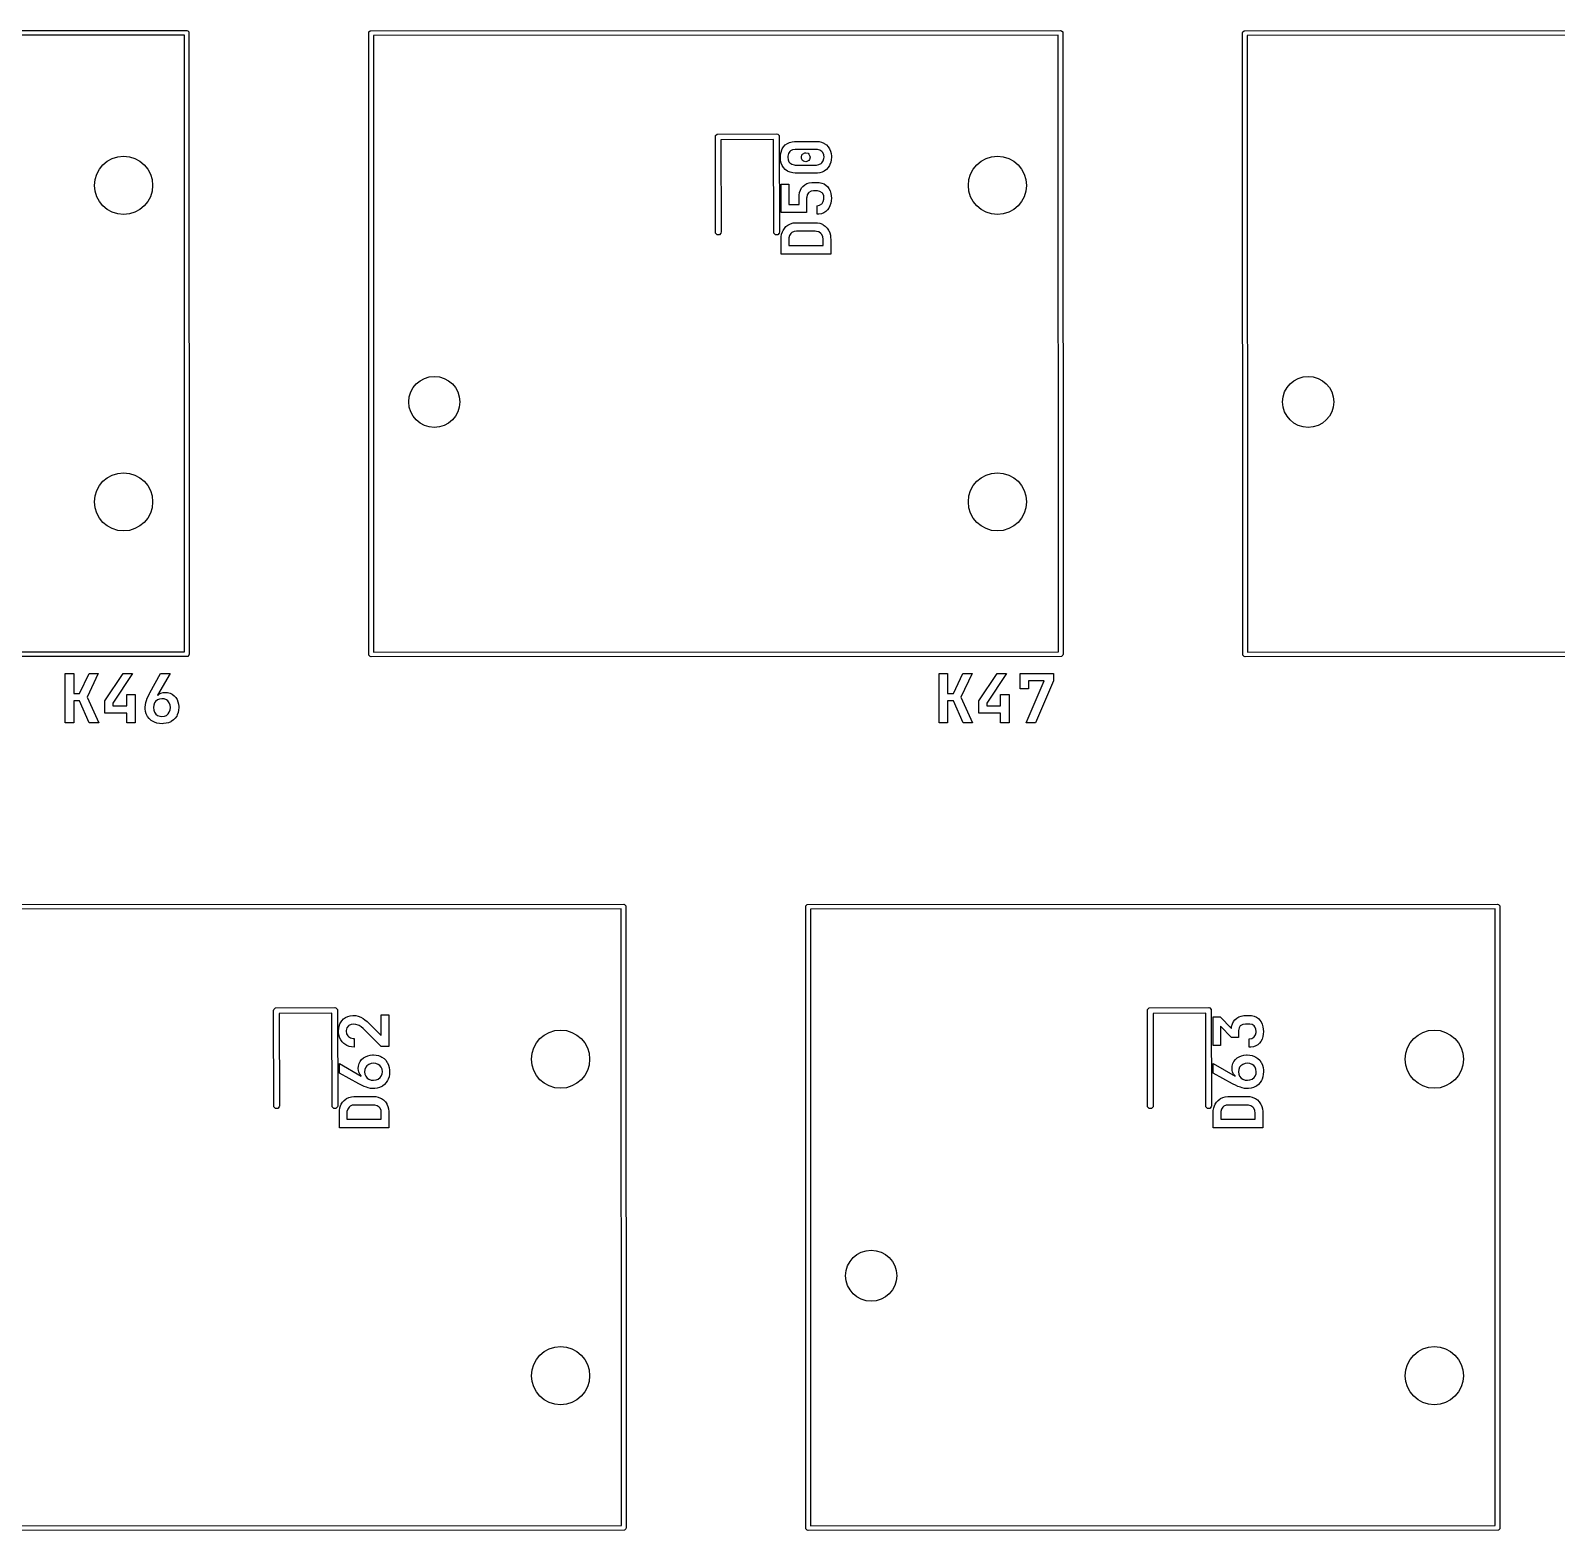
# Model space of a CAD drawing. Extents: x 0.7 to 11, y -6.1 to -1.6.
# Drawn here: x 3.865 to 5.103, y -5.065 to -3.848 of the extents above; entities that cross this region are included whole.
import ezdxf

# ---------------------------------------------------------------- set-up
doc = ezdxf.new("R2010")
doc.units = 0
doc.header["$MEASUREMENT"] = 0
doc.layers.add('BLACK', color=7, linetype='CONTINUOUS')

msp = doc.modelspace()

# ---------------------------------------------------------------- linework, layer by layer
at = {"layer": 'BLACK', "linetype": 'CONTINUOUS'}
for p, q in [((3.4323, -3.8486), (3.9921, -3.8484)), ((3.9921, -3.8484), (3.9929, -3.8486)), ((3.9929, -3.8486), (3.9939, -3.8496)), ((4.1399, -3.8496), (4.141, -3.8486)), ((4.141, -3.8486), (4.7008, -3.8484)), ((4.7008, -3.8484), (4.7015, -3.8486)), ((4.7015, -3.8486), (4.7026, -3.8496)), ((4.8486, -3.8496), (4.8496, -3.8486)), ((4.8496, -3.8486), (5.4094, -3.8484)), ((3.9902, -3.8522), (3.4349, -3.8524)), ((3.9903, -4.3524), (3.9902, -3.8522)), ((3.9939, -3.8496), (3.9941, -4.3543)), ((4.1398, -3.8504), (4.1399, -3.8496)), ((4.1399, -4.3551), (4.1398, -3.8504)), ((4.6988, -3.8522), (4.1436, -3.8524)), ((4.1436, -3.8524), (4.1437, -4.3525)), ((4.699, -4.3524), (4.6988, -3.8522)), ((4.7026, -3.8496), (4.7028, -4.3543)), ((4.8484, -3.8504), (4.8486, -3.8496)), ((4.8486, -4.3551), (4.8484, -3.8504)), ((5.4075, -3.8522), (4.8522, -3.8524)), ((4.8522, -3.8524), (4.8524, -4.3525)), ((4.4209, -3.9346), (4.421, -3.9337)), ((4.421, -4.0127), (4.4209, -3.9346)), ((4.421, -3.9337), (4.4223, -3.9325)), ((4.4223, -3.9325), (4.4705, -3.9323)), ((4.4705, -3.9323), (4.4714, -3.9325)), ((4.4714, -3.9325), (4.4727, -3.9337)), ((4.4727, -3.9337), (4.4728, -4.0118)), ((4.4681, -3.9368), (4.4254, -3.937)), ((4.4254, -3.937), (4.4256, -4.0118)), ((4.4683, -4.0127), (4.4681, -3.9368)), ((4.4737, -3.9491), (4.4741, -3.9471)), ((4.4741, -3.9471), (4.4747, -3.9451)), ((4.4747, -3.9451), (4.4751, -3.9444)), ((4.4751, -3.9444), (4.4761, -3.9427)), ((4.4761, -3.9427), (4.4775, -3.9412)), ((4.4775, -3.9412), (4.4793, -3.94)), ((4.4793, -3.94), (4.481, -3.9392)), ((4.4812, -3.9466), (4.4801, -3.9483)), ((4.481, -3.9392), (4.483, -3.9386)), ((4.4817, -3.9461), (4.4812, -3.9466)), ((4.4835, -3.9452), (4.4817, -3.9461)), ((4.483, -3.9386), (4.4849, -3.9384)), ((4.4856, -3.9449), (4.4835, -3.9452)), ((4.4849, -3.9384), (4.4856, -3.9384)), ((4.4856, -3.9384), (4.5029, -3.9384)), ((4.5029, -3.9449), (4.4856, -3.9449)), ((4.4916, -3.9486), (4.4933, -3.9476)), ((4.4933, -3.9476), (4.4941, -3.9476)), ((4.4941, -3.9476), (4.496, -3.948)), ((4.5029, -3.9384), (4.5049, -3.9385)), ((4.5037, -3.945), (4.5029, -3.9449)), ((4.5057, -3.9455), (4.5037, -3.945)), ((4.5049, -3.9385), (4.5069, -3.939)), ((4.5073, -3.9466), (4.5057, -3.9455)), ((4.5069, -3.939), (4.5087, -3.9397)), ((4.508, -3.9474), (4.5073, -3.9466)), ((4.5087, -3.9492), (4.508, -3.9474)), ((4.5087, -3.9397), (4.5092, -3.94)), ((4.5092, -3.94), (4.5109, -3.9412)), ((4.5109, -3.9412), (4.5124, -3.9428)), ((4.5124, -3.9428), (4.5134, -3.9444)), ((4.5134, -3.9444), (4.5142, -3.9463)), ((4.5142, -3.9463), (4.5147, -3.9482)), ((4.4736, -3.9512), (4.4737, -3.9491)), ((4.4736, -3.9522), (4.4736, -3.9512)), ((4.4736, -3.9512), (4.4736, -3.9512)), ((4.4738, -3.9542), (4.4736, -3.9522)), ((4.4743, -3.9561), (4.4738, -3.9542)), ((4.4751, -3.958), (4.4743, -3.9561)), ((4.4761, -3.9596), (4.4751, -3.958)), ((4.4775, -3.9612), (4.4761, -3.9596)), ((4.4796, -3.9503), (4.4795, -3.9512)), ((4.4795, -3.9512), (4.4798, -3.9532)), ((4.4801, -3.9483), (4.4796, -3.9503)), ((4.4798, -3.9532), (4.4805, -3.955)), ((4.4805, -3.955), (4.4812, -3.9558)), ((4.4812, -3.9558), (4.4829, -3.9569)), ((4.4829, -3.9569), (4.4848, -3.9574)), ((4.4848, -3.9574), (4.4856, -3.9575)), ((4.4856, -3.9575), (4.5029, -3.9575)), ((4.4907, -3.9512), (4.4911, -3.9492)), ((4.4908, -3.9521), (4.4907, -3.9512)), ((4.4916, -3.9538), (4.4908, -3.9521)), ((4.4911, -3.9492), (4.4916, -3.9486)), ((4.4922, -3.9544), (4.4916, -3.9538)), ((4.4941, -3.9548), (4.4922, -3.9544)), ((4.495, -3.9547), (4.4941, -3.9548)), ((4.4967, -3.9538), (4.495, -3.9547)), ((4.496, -3.948), (4.4967, -3.9486)), ((4.4967, -3.9486), (4.4975, -3.9503)), ((4.4971, -3.9531), (4.4967, -3.9538)), ((4.4976, -3.9512), (4.4971, -3.9531)), ((4.4975, -3.9503), (4.4976, -3.9512)), ((4.5029, -3.9575), (4.5048, -3.9572)), ((4.5048, -3.9572), (4.5067, -3.9563)), ((4.5067, -3.9563), (4.5073, -3.9558)), ((4.5073, -3.9558), (4.5084, -3.954)), ((4.5084, -3.954), (4.5089, -3.9521)), ((4.509, -3.9512), (4.5087, -3.9492)), ((4.5089, -3.9521), (4.509, -3.9512)), ((4.5124, -3.9596), (4.5109, -3.9612)), ((4.5134, -3.958), (4.5124, -3.9596)), ((4.5138, -3.9572), (4.5134, -3.958)), ((4.5144, -3.9552), (4.5138, -3.9572)), ((4.5148, -3.9533), (4.5144, -3.9552)), ((4.5147, -3.9482), (4.5149, -3.9502)), ((4.5149, -3.9512), (4.5148, -3.9533)), ((4.5149, -3.9502), (4.5149, -3.9512)), ((4.4793, -3.9624), (4.4775, -3.9612)), ((4.4798, -3.9627), (4.4793, -3.9624)), ((4.4816, -3.9634), (4.4798, -3.9627)), ((4.4836, -3.9638), (4.4816, -3.9634)), ((4.4856, -3.964), (4.4836, -3.9638)), ((4.5029, -3.964), (4.4856, -3.964)), ((4.495, -3.9726), (4.497, -3.972)), ((4.497, -3.972), (4.4992, -3.9716)), ((4.4992, -3.9716), (4.5005, -3.9716)), ((4.5005, -3.9716), (4.5032, -3.9716)), ((4.5036, -3.964), (4.5029, -3.964)), ((4.5032, -3.9716), (4.5051, -3.9717)), ((4.5055, -3.9638), (4.5036, -3.964)), ((4.5051, -3.9717), (4.5072, -3.9721)), ((4.5075, -3.9632), (4.5055, -3.9638)), ((4.5072, -3.9721), (4.5091, -3.9729)), ((4.5092, -3.9624), (4.5075, -3.9632)), ((4.5109, -3.9612), (4.5092, -3.9624)), ((4.4741, -3.996), (4.4741, -3.973)), ((4.4741, -3.973), (4.4804, -3.973)), ((4.4804, -3.973), (4.4804, -3.9895)), ((4.4888, -3.984), (4.4889, -3.9819)), ((4.4888, -3.9894), (4.4888, -3.984)), ((4.4889, -3.9819), (4.4892, -3.9799)), ((4.4892, -3.9799), (4.4898, -3.9779)), ((4.4898, -3.9779), (4.4908, -3.9761)), ((4.4908, -3.9761), (4.4918, -3.9748)), ((4.4918, -3.9748), (4.4933, -3.9736)), ((4.4933, -3.9736), (4.495, -3.9726)), ((4.4949, -3.9836), (4.4948, -3.9843)), ((4.4948, -3.9843), (4.4948, -3.996)), ((4.4953, -3.9817), (4.4949, -3.9836)), ((4.4963, -3.98), (4.4953, -3.9817)), ((4.4967, -3.9797), (4.4963, -3.98)), ((4.4985, -3.9787), (4.4967, -3.9797)), ((4.5005, -3.9785), (4.4985, -3.9787)), ((4.5032, -3.9785), (4.5005, -3.9785)), ((4.5037, -3.9785), (4.5032, -3.9785)), ((4.5057, -3.9789), (4.5037, -3.9785)), ((4.5074, -3.98), (4.5057, -3.9789)), ((4.5079, -3.9807), (4.5074, -3.98)), ((4.5087, -3.9825), (4.5079, -3.9807)), ((4.5089, -3.9844), (4.5087, -3.9825)), ((4.5089, -3.9853), (4.5089, -3.9844)), ((4.5091, -3.9729), (4.5107, -3.974)), ((4.5107, -3.974), (4.5118, -3.975)), ((4.5118, -3.975), (4.513, -3.9766)), ((4.513, -3.9766), (4.5139, -3.9785)), ((4.5139, -3.9785), (4.5145, -3.9806)), ((4.5145, -3.9806), (4.5148, -3.9826)), ((4.5148, -3.9826), (4.5149, -3.9844)), ((4.5149, -3.9844), (4.5148, -3.9866)), ((4.4948, -3.996), (4.4741, -3.996)), ((4.4804, -3.9895), (4.4888, -3.9894)), ((4.5034, -3.9905), (4.5054, -3.9902)), ((4.5034, -3.9974), (4.5034, -3.9905)), ((4.5068, -3.997), (4.5047, -3.9973)), ((4.5054, -3.9902), (4.5071, -3.9891)), ((4.5087, -3.9963), (4.5068, -3.997)), ((4.5071, -3.9891), (4.5074, -3.9888)), ((4.5074, -3.9888), (4.5084, -3.9872)), ((4.5084, -3.9872), (4.5089, -3.9853)), ((4.5103, -3.9952), (4.5087, -3.9963)), ((4.5118, -3.9939), (4.5103, -3.9952)), ((4.5129, -3.9925), (4.5118, -3.9939)), ((4.5138, -3.9906), (4.5129, -3.9925)), ((4.5145, -3.9885), (4.5138, -3.9906)), ((4.5148, -3.9866), (4.5145, -3.9885)), ((4.4757, -4.0106), (4.4768, -4.0089)), ((4.4768, -4.0089), (4.4781, -4.0074)), ((4.4781, -4.0074), (4.4797, -4.0062)), ((4.4797, -4.0062), (4.4801, -4.006)), ((4.4801, -4.006), (4.4819, -4.0051)), ((4.4819, -4.0051), (4.484, -4.0045)), ((4.484, -4.0045), (4.486, -4.0043)), ((4.486, -4.0043), (4.4867, -4.0043)), ((4.4867, -4.0043), (4.5018, -4.0043)), ((4.5018, -4.0043), (4.5038, -4.0044)), ((4.5047, -3.9973), (4.5034, -3.9974)), ((4.5038, -4.0044), (4.5057, -4.0048)), ((4.5057, -4.0048), (4.5077, -4.0056)), ((4.5077, -4.0056), (4.5084, -4.006)), ((4.5084, -4.006), (4.51, -4.0071)), ((4.51, -4.0071), (4.5114, -4.0086)), ((4.5114, -4.0086), (4.5126, -4.0103)), ((4.4223, -4.014), (4.421, -4.0127)), ((4.4241, -4.014), (4.4223, -4.014)), ((4.4254, -4.0127), (4.4241, -4.014)), ((4.4256, -4.0118), (4.4254, -4.0127)), ((4.4696, -4.014), (4.4683, -4.0127)), ((4.4714, -4.014), (4.4696, -4.014)), ((4.4727, -4.0127), (4.4714, -4.014)), ((4.4728, -4.0118), (4.4727, -4.0127)), ((4.4741, -4.0177), (4.4742, -4.0157)), ((4.4741, -4.0297), (4.4741, -4.0177)), ((4.4742, -4.0157), (4.4746, -4.0137)), ((4.4746, -4.0137), (4.4752, -4.0118)), ((4.4752, -4.0118), (4.4757, -4.0106)), ((4.4804, -4.0165), (4.4803, -4.0177)), ((4.4803, -4.0177), (4.4803, -4.0228)), ((4.4809, -4.0146), (4.4804, -4.0165)), ((4.4821, -4.013), (4.4809, -4.0146)), ((4.4829, -4.0123), (4.4821, -4.013)), ((4.4847, -4.0114), (4.4829, -4.0123)), ((4.4867, -4.0112), (4.4847, -4.0114)), ((4.5018, -4.0112), (4.4867, -4.0112)), ((4.5028, -4.0113), (4.5018, -4.0112)), ((4.5048, -4.0118), (4.5028, -4.0113)), ((4.5064, -4.013), (4.5048, -4.0118)), ((4.5071, -4.0138), (4.5064, -4.013)), ((4.5079, -4.0157), (4.5071, -4.0138)), ((4.5082, -4.0177), (4.5079, -4.0157)), ((4.5082, -4.0228), (4.5082, -4.0177)), ((4.5126, -4.0103), (4.5128, -4.0106)), ((4.5128, -4.0106), (4.5136, -4.0124)), ((4.5136, -4.0124), (4.5141, -4.0144)), ((4.5141, -4.0144), (4.5143, -4.0165)), ((4.5143, -4.0165), (4.5144, -4.0177)), ((4.5144, -4.0177), (4.5144, -4.0297)), ((4.5144, -4.0297), (4.4741, -4.0297)), ((4.4803, -4.0228), (4.5082, -4.0228)), ((3.435, -4.3525), (3.9903, -4.3524)), ((3.9939, -4.3551), (3.9929, -4.3561)), ((3.9941, -4.3543), (3.9939, -4.3551)), ((4.141, -4.3561), (4.1399, -4.3551)), ((4.1437, -4.3525), (4.699, -4.3524)), ((4.7026, -4.3551), (4.7015, -4.3561)), ((4.7028, -4.3543), (4.7026, -4.3551)), ((4.8496, -4.3561), (4.8486, -4.3551)), ((4.8524, -4.3525), (5.4076, -4.3524)), ((3.9929, -4.3561), (3.4331, -4.3563)), ((4.1417, -4.3563), (4.141, -4.3561)), ((4.7015, -4.3561), (4.1417, -4.3563)), ((4.8504, -4.3563), (4.8496, -4.3561)), ((5.4102, -4.3561), (4.8504, -4.3563)), ((3.8936, -4.41), (3.8936, -4.3698)), ((3.8936, -4.3698), (3.9005, -4.3698)), ((3.9005, -4.3698), (3.9005, -4.3862)), ((3.9052, -4.3862), (3.9129, -4.3698)), ((3.9203, -4.3698), (3.9113, -4.389)), ((3.9129, -4.3698), (3.9203, -4.3698)), ((3.9257, -4.3921), (3.9406, -4.3698)), ((3.9482, -4.3698), (3.9323, -4.3939)), ((3.9406, -4.3698), (3.9482, -4.3698)), ((3.9622, -4.3856), (3.9709, -4.3698)), ((3.9787, -4.3698), (3.9684, -4.3875)), ((3.9709, -4.3698), (3.9787, -4.3698)), ((4.6023, -4.41), (4.6023, -4.3698)), ((4.6023, -4.3698), (4.6092, -4.3698)), ((4.6092, -4.3698), (4.6092, -4.3862)), ((4.6139, -4.3862), (4.6215, -4.3698)), ((4.629, -4.3698), (4.62, -4.389)), ((4.6215, -4.3698), (4.629, -4.3698)), ((4.6344, -4.3921), (4.6493, -4.3698)), ((4.6569, -4.3698), (4.641, -4.3939)), ((4.6493, -4.3698), (4.6569, -4.3698)), ((4.6679, -4.3824), (4.6679, -4.3698)), ((4.6679, -4.3698), (4.695, -4.3698)), ((4.6729, -4.41), (4.6876, -4.3759)), ((4.6876, -4.3759), (4.6748, -4.3759)), ((4.6748, -4.3759), (4.6748, -4.3824)), ((4.695, -4.3759), (4.6804, -4.41)), ((4.695, -4.3698), (4.695, -4.3759)), ((3.9005, -4.3862), (3.9052, -4.3862)), ((3.9052, -4.3922), (3.9005, -4.3922)), ((3.9005, -4.3922), (3.9005, -4.41)), ((3.9131, -4.41), (3.9052, -4.3922)), ((3.9113, -4.389), (3.9208, -4.41)), ((3.9257, -4.4021), (3.9257, -4.3921)), ((3.9435, -4.396), (3.9435, -4.3869)), ((3.9435, -4.3869), (3.9504, -4.3869)), ((3.9504, -4.3869), (3.9504, -4.41)), ((3.959, -4.3933), (3.9594, -4.3918)), ((3.9594, -4.3918), (3.9601, -4.3899)), ((3.9601, -4.3899), (3.961, -4.388)), ((3.961, -4.388), (3.9619, -4.3862)), ((3.9619, -4.3862), (3.9622, -4.3856)), ((3.9669, -4.3925), (3.966, -4.3938)), ((3.9684, -4.3912), (3.9669, -4.3925)), ((3.9684, -4.3875), (3.9686, -4.3877)), ((3.9701, -4.3906), (3.9684, -4.3912)), ((3.9686, -4.3877), (3.97, -4.3863)), ((3.97, -4.3863), (3.971, -4.3858)), ((3.972, -4.3904), (3.9701, -4.3906)), ((3.971, -4.3858), (3.9729, -4.3853)), ((3.9738, -4.3905), (3.972, -4.3904)), ((3.9729, -4.3853), (3.9745, -4.3852)), ((3.9757, -4.3912), (3.9738, -4.3905)), ((3.9745, -4.3852), (3.9766, -4.3853)), ((3.9769, -4.3922), (3.9757, -4.3912)), ((3.9766, -4.3853), (3.9786, -4.3858)), ((3.978, -4.3938), (3.9769, -4.3922)), ((3.9786, -4.3858), (3.9804, -4.3867)), ((3.9804, -4.3867), (3.982, -4.3879)), ((3.982, -4.3879), (3.9833, -4.3894)), ((3.9833, -4.3894), (3.9843, -4.391)), ((3.9843, -4.391), (3.985, -4.3928)), ((3.985, -4.3928), (3.9855, -4.3948)), ((4.6092, -4.3862), (4.6139, -4.3862)), ((4.6139, -4.3922), (4.6092, -4.3922)), ((4.6092, -4.3922), (4.6092, -4.41)), ((4.6218, -4.41), (4.6139, -4.3922)), ((4.62, -4.389), (4.6294, -4.41)), ((4.6344, -4.4021), (4.6344, -4.3921)), ((4.6522, -4.396), (4.6522, -4.3869)), ((4.6522, -4.3869), (4.6591, -4.3869)), ((4.6591, -4.3869), (4.6591, -4.41)), ((4.6748, -4.3824), (4.6679, -4.3824)), ((3.9435, -4.4021), (3.9257, -4.4021)), ((3.9323, -4.3939), (3.9323, -4.396)), ((3.9323, -4.396), (3.9435, -4.396)), ((3.9435, -4.41), (3.9435, -4.4021)), ((3.9584, -4.3973), (3.9586, -4.3952)), ((3.9584, -4.3976), (3.9584, -4.3973)), ((3.9585, -4.3985), (3.9584, -4.3976)), ((3.9587, -4.4006), (3.9585, -4.3985)), ((3.9586, -4.3952), (3.959, -4.3933)), ((3.9593, -4.4025), (3.9587, -4.4006)), ((3.9601, -4.4043), (3.9593, -4.4025)), ((3.9604, -4.4048), (3.9601, -4.4043)), ((3.9617, -4.4065), (3.9604, -4.4048)), ((3.9654, -4.3957), (3.9652, -4.3976)), ((3.9652, -4.3976), (3.9654, -4.3996)), ((3.966, -4.3938), (3.9654, -4.3957)), ((3.9654, -4.3996), (3.966, -4.4013)), ((3.966, -4.4013), (3.9672, -4.4029)), ((3.9672, -4.4029), (3.9684, -4.4039)), ((3.9684, -4.4039), (3.9703, -4.4046)), ((3.9703, -4.4046), (3.972, -4.4047)), ((3.972, -4.4047), (3.974, -4.4045)), ((3.974, -4.4045), (3.9757, -4.4039)), ((3.9757, -4.4039), (3.9772, -4.4026)), ((3.9772, -4.4026), (3.978, -4.4013)), ((3.9787, -4.3957), (3.978, -4.3938)), ((3.978, -4.4013), (3.9787, -4.3995)), ((3.9789, -4.3976), (3.9787, -4.3957)), ((3.9787, -4.3995), (3.9789, -4.3976)), ((3.984, -4.4044), (3.9828, -4.4061)), ((3.9844, -4.4034), (3.984, -4.4044)), ((3.9851, -4.4016), (3.9844, -4.4034)), ((3.9855, -4.3996), (3.9851, -4.4016)), ((3.9855, -4.3948), (3.9856, -4.3968)), ((3.9857, -4.3975), (3.9855, -4.3996)), ((3.9856, -4.3968), (3.9857, -4.3975)), ((4.6522, -4.4021), (4.6344, -4.4021)), ((4.641, -4.3939), (4.641, -4.396)), ((4.641, -4.396), (4.6522, -4.396)), ((4.6522, -4.41), (4.6522, -4.4021)), ((3.9005, -4.41), (3.8936, -4.41)), ((3.9208, -4.41), (3.9131, -4.41)), ((3.9504, -4.41), (3.9435, -4.41)), ((3.9632, -4.4079), (3.9617, -4.4065)), ((3.9649, -4.4089), (3.9632, -4.4079)), ((3.9661, -4.4095), (3.9649, -4.4089)), ((3.968, -4.4101), (3.9661, -4.4095)), ((3.9701, -4.4105), (3.968, -4.4101)), ((3.9721, -4.4106), (3.9701, -4.4105)), ((3.9733, -4.4105), (3.9721, -4.4106)), ((3.9755, -4.4103), (3.9733, -4.4105)), ((3.9774, -4.4098), (3.9755, -4.4103)), ((3.9792, -4.409), (3.9774, -4.4098)), ((3.9796, -4.4088), (3.9792, -4.409)), ((3.9813, -4.4076), (3.9796, -4.4088)), ((3.9828, -4.4061), (3.9813, -4.4076)), ((4.6092, -4.41), (4.6023, -4.41)), ((4.6294, -4.41), (4.6218, -4.41)), ((4.6591, -4.41), (4.6522, -4.41)), ((4.6804, -4.41), (4.6729, -4.41)), ((3.7866, -4.5572), (4.3465, -4.5571)), ((4.3445, -4.5609), (3.7892, -4.561)), ((4.3446, -5.061), (4.3445, -4.5609)), ((4.3465, -4.5571), (4.3472, -4.5572)), ((4.3472, -4.5572), (4.3483, -4.5583)), ((4.3483, -4.5583), (4.3484, -5.063)), ((4.4941, -4.5591), (4.4942, -4.5583)), ((4.4942, -5.0637), (4.4941, -4.5591)), ((4.4942, -4.5583), (4.4953, -4.5572)), ((4.4953, -4.5572), (5.0551, -4.5571)), ((5.0532, -4.5609), (4.4979, -4.561)), ((4.4979, -4.561), (4.498, -5.0612)), ((5.0533, -5.061), (5.0532, -4.5609)), ((5.0551, -4.5571), (5.0559, -4.5572)), ((5.0559, -4.5572), (5.0569, -4.5583)), ((5.0569, -4.5583), (5.0571, -5.063)), ((4.0626, -4.6433), (4.0628, -4.6424)), ((4.0628, -4.7214), (4.0626, -4.6433)), ((4.0628, -4.6424), (4.0641, -4.6411)), ((4.0641, -4.6411), (4.1122, -4.6409)), ((4.1098, -4.6455), (4.0672, -4.6457)), ((4.0672, -4.6457), (4.0673, -4.7205)), ((4.11, -4.7214), (4.1098, -4.6455)), ((4.1122, -4.6409), (4.1131, -4.6411)), ((4.1131, -4.6411), (4.1144, -4.6424)), ((4.1144, -4.6424), (4.1146, -4.7205)), ((4.1168, -4.6532), (4.1178, -4.6516)), ((4.1178, -4.6516), (4.1193, -4.6501)), ((4.1193, -4.6501), (4.121, -4.6488)), ((4.121, -4.6488), (4.1227, -4.648)), ((4.1227, -4.648), (4.1247, -4.6475)), ((4.1247, -4.6475), (4.1268, -4.6472)), ((4.1268, -4.6472), (4.1272, -4.6472)), ((4.1272, -4.6472), (4.1293, -4.6474)), ((4.1293, -4.6474), (4.1313, -4.6479)), ((4.1313, -4.6479), (4.1332, -4.6486)), ((4.1332, -4.6486), (4.1334, -4.6487)), ((4.1334, -4.6487), (4.1351, -4.6497)), ((4.1351, -4.6497), (4.1367, -4.6508)), ((4.1367, -4.6508), (4.1384, -4.6521)), ((4.1384, -4.6521), (4.1398, -4.6535)), ((4.1499, -4.6636), (4.1499, -4.6468)), ((4.1499, -4.6468), (4.1561, -4.6468)), ((4.1561, -4.6468), (4.1561, -4.6723)), ((4.7713, -4.6433), (4.7714, -4.6424)), ((4.7714, -4.7214), (4.7713, -4.6433)), ((4.7714, -4.6424), (4.7727, -4.6411)), ((4.7727, -4.6411), (4.8209, -4.6409)), ((4.8185, -4.6455), (4.7758, -4.6457)), ((4.7758, -4.6457), (4.776, -4.7205)), ((4.8187, -4.7214), (4.8185, -4.6455)), ((4.8209, -4.6409), (4.8218, -4.6411)), ((4.8218, -4.6411), (4.823, -4.6424)), ((4.823, -4.6424), (4.8232, -4.7205)), ((4.8245, -4.6717), (4.8245, -4.6484)), ((4.8245, -4.6484), (4.8303, -4.6484)), ((4.8303, -4.6484), (4.8393, -4.6577)), ((4.8402, -4.654), (4.8411, -4.6521)), ((4.8411, -4.6521), (4.8422, -4.6508)), ((4.8422, -4.6508), (4.8437, -4.6494)), ((4.8437, -4.6494), (4.8454, -4.6484)), ((4.8454, -4.6484), (4.8473, -4.6477)), ((4.8473, -4.6477), (4.8494, -4.6474)), ((4.8494, -4.6474), (4.8507, -4.6473)), ((4.8507, -4.6473), (4.8537, -4.6473)), ((4.8537, -4.6473), (4.8557, -4.6474)), ((4.8557, -4.6474), (4.8577, -4.6479)), ((4.8577, -4.6479), (4.8596, -4.6487)), ((4.8596, -4.6487), (4.8612, -4.6498)), ((4.8612, -4.6498), (4.8622, -4.6508)), ((4.8622, -4.6508), (4.8634, -4.6524)), ((4.8634, -4.6524), (4.8643, -4.6543)), ((4.1153, -4.6599), (4.1154, -4.6578)), ((4.1153, -4.6609), (4.1153, -4.6599)), ((4.1156, -4.6629), (4.1153, -4.6609)), ((4.1154, -4.6578), (4.1158, -4.6559)), ((4.1161, -4.6648), (4.1156, -4.6629)), ((4.1158, -4.6559), (4.1164, -4.654)), ((4.1169, -4.6667), (4.1161, -4.6648)), ((4.1164, -4.654), (4.1168, -4.6532)), ((4.122, -4.6574), (4.1215, -4.6594)), ((4.1215, -4.6594), (4.1215, -4.6601)), ((4.1215, -4.6601), (4.1218, -4.6621)), ((4.1218, -4.6621), (4.1227, -4.6639)), ((4.1232, -4.6558), (4.122, -4.6574)), ((4.1227, -4.6639), (4.1232, -4.6644)), ((4.1237, -4.6554), (4.1232, -4.6558)), ((4.1232, -4.6644), (4.125, -4.6655)), ((4.1255, -4.6545), (4.1237, -4.6554)), ((4.1276, -4.6543), (4.1255, -4.6545)), ((4.1294, -4.6545), (4.1276, -4.6543)), ((4.1313, -4.6551), (4.1294, -4.6545)), ((4.1319, -4.6554), (4.1313, -4.6551)), ((4.1335, -4.6565), (4.1319, -4.6554)), ((4.1351, -4.6578), (4.1335, -4.6565)), ((4.1499, -4.6723), (4.1351, -4.6578)), ((4.1398, -4.6535), (4.1499, -4.6636)), ((4.8395, -4.6652), (4.8306, -4.656)), ((4.8306, -4.656), (4.8306, -4.6717)), ((4.8393, -4.6577), (4.8395, -4.6561)), ((4.8395, -4.6561), (4.8402, -4.654)), ((4.845, -4.6652), (4.8395, -4.6652)), ((4.8455, -4.6574), (4.845, -4.6594)), ((4.845, -4.6594), (4.845, -4.6602)), ((4.845, -4.6602), (4.845, -4.6652)), ((4.8465, -4.6558), (4.8455, -4.6574)), ((4.847, -4.6553), (4.8465, -4.6558)), ((4.8487, -4.6545), (4.847, -4.6553)), ((4.8507, -4.6542), (4.8487, -4.6545)), ((4.8537, -4.6542), (4.8507, -4.6542)), ((4.8542, -4.6542), (4.8537, -4.6542)), ((4.8562, -4.6547), (4.8542, -4.6542)), ((4.8558, -4.6659), (4.8575, -4.6649)), ((4.8578, -4.6558), (4.8562, -4.6547)), ((4.8575, -4.6649), (4.8578, -4.6646)), ((4.8583, -4.6565), (4.8578, -4.6558)), ((4.8578, -4.6646), (4.8588, -4.663)), ((4.8591, -4.6583), (4.8583, -4.6565)), ((4.8588, -4.663), (4.8593, -4.6611)), ((4.8593, -4.6602), (4.8591, -4.6583)), ((4.8593, -4.6611), (4.8593, -4.6602)), ((4.8649, -4.6643), (4.8642, -4.6664)), ((4.8643, -4.6543), (4.8649, -4.6564)), ((4.8649, -4.6564), (4.8652, -4.6584)), ((4.8652, -4.6624), (4.8649, -4.6643)), ((4.8652, -4.6584), (4.8653, -4.6602)), ((4.8653, -4.6602), (4.8652, -4.6624)), ((4.1171, -4.667), (4.1169, -4.6667)), ((4.1182, -4.6687), (4.1171, -4.667)), ((4.1196, -4.6701), (4.1182, -4.6687)), ((4.1212, -4.6712), (4.1196, -4.6701)), ((4.122, -4.6716), (4.1212, -4.6712)), ((4.1239, -4.6724), (4.122, -4.6716)), ((4.1258, -4.6728), (4.1239, -4.6724)), ((4.125, -4.6655), (4.127, -4.666)), ((4.1278, -4.6729), (4.1258, -4.6728)), ((4.127, -4.666), (4.1278, -4.666)), ((4.1278, -4.666), (4.1278, -4.6729)), ((4.1561, -4.6723), (4.1499, -4.6723)), ((4.8306, -4.6717), (4.8245, -4.6717)), ((4.8537, -4.6662), (4.8558, -4.6659)), ((4.8537, -4.6731), (4.8537, -4.6662)), ((4.855, -4.6731), (4.8537, -4.6731)), ((4.8572, -4.6727), (4.855, -4.6731)), ((4.8591, -4.672), (4.8572, -4.6727)), ((4.8607, -4.671), (4.8591, -4.672)), ((4.8622, -4.6696), (4.8607, -4.671)), ((4.8633, -4.6683), (4.8622, -4.6696)), ((4.8642, -4.6664), (4.8633, -4.6683)), ((4.1159, -4.694), (4.1159, -4.6862)), ((4.1159, -4.6862), (4.1336, -4.6965)), ((4.1312, -4.6904), (4.1314, -4.6884)), ((4.1314, -4.6884), (4.1319, -4.6863)), ((4.1319, -4.6863), (4.1328, -4.6845)), ((4.1328, -4.6845), (4.134, -4.683)), ((4.134, -4.683), (4.1354, -4.6816)), ((4.1354, -4.6816), (4.137, -4.6807)), ((4.1373, -4.6893), (4.1366, -4.6912)), ((4.137, -4.6807), (4.1389, -4.6799)), ((4.1382, -4.6881), (4.1373, -4.6893)), ((4.1398, -4.6869), (4.1382, -4.6881)), ((4.1389, -4.6799), (4.1409, -4.6795)), ((4.1417, -4.6862), (4.1398, -4.6869)), ((4.1409, -4.6795), (4.1428, -4.6793)), ((4.1436, -4.686), (4.1417, -4.6862)), ((4.1428, -4.6793), (4.1435, -4.6793)), ((4.1435, -4.6793), (4.1457, -4.6794)), ((4.1455, -4.6862), (4.1436, -4.686)), ((4.1474, -4.6869), (4.1455, -4.6862)), ((4.1457, -4.6794), (4.1477, -4.6798)), ((4.1487, -4.6878), (4.1474, -4.6869)), ((4.1477, -4.6798), (4.1495, -4.6805)), ((4.1499, -4.6893), (4.1487, -4.6878)), ((4.1495, -4.6805), (4.1504, -4.681)), ((4.1506, -4.6909), (4.1499, -4.6893)), ((4.1504, -4.681), (4.1522, -4.6822)), ((4.1522, -4.6822), (4.1536, -4.6836)), ((4.1536, -4.6836), (4.1548, -4.6853)), ((4.1548, -4.6853), (4.155, -4.6857)), ((4.155, -4.6857), (4.1558, -4.6875)), ((4.1558, -4.6875), (4.1563, -4.6895)), ((4.1563, -4.6895), (4.1566, -4.6916)), ((4.8245, -4.694), (4.8245, -4.6862)), ((4.8245, -4.6862), (4.8423, -4.6965)), ((4.8399, -4.6904), (4.84, -4.6884)), ((4.84, -4.6884), (4.8406, -4.6863)), ((4.8406, -4.6863), (4.8414, -4.6845)), ((4.8414, -4.6845), (4.8426, -4.683)), ((4.8426, -4.683), (4.8441, -4.6816)), ((4.8441, -4.6816), (4.8457, -4.6807)), ((4.846, -4.6893), (4.8453, -4.6912)), ((4.8457, -4.6807), (4.8475, -4.6799)), ((4.8469, -4.6881), (4.846, -4.6893)), ((4.8485, -4.6869), (4.8469, -4.6881)), ((4.8475, -4.6799), (4.8495, -4.6795)), ((4.8504, -4.6862), (4.8485, -4.6869)), ((4.8495, -4.6795), (4.8515, -4.6793)), ((4.8523, -4.686), (4.8504, -4.6862)), ((4.8515, -4.6793), (4.8522, -4.6793)), ((4.8522, -4.6793), (4.8543, -4.6794)), ((4.8542, -4.6862), (4.8523, -4.686)), ((4.8561, -4.6869), (4.8542, -4.6862)), ((4.8543, -4.6794), (4.8563, -4.6798)), ((4.8574, -4.6878), (4.8561, -4.6869)), ((4.8563, -4.6798), (4.8582, -4.6805)), ((4.8586, -4.6893), (4.8574, -4.6878)), ((4.8582, -4.6805), (4.8591, -4.681)), ((4.8592, -4.6909), (4.8586, -4.6893)), ((4.8591, -4.681), (4.8608, -4.6822)), ((4.8608, -4.6822), (4.8623, -4.6836)), ((4.8623, -4.6836), (4.8635, -4.6853)), ((4.8635, -4.6853), (4.8637, -4.6857)), ((4.8637, -4.6857), (4.8645, -4.6875)), ((4.8645, -4.6875), (4.865, -4.6895)), ((4.865, -4.6895), (4.8653, -4.6916)), ((4.1317, -4.7027), (4.1159, -4.694)), ((4.1314, -4.692), (4.1312, -4.6904)), ((4.1316, -4.6929), (4.1314, -4.692)), ((4.1319, -4.6939), (4.1316, -4.6929)), ((4.1324, -4.6949), (4.1319, -4.6939)), ((4.1337, -4.6963), (4.1324, -4.6949)), ((4.1336, -4.6965), (4.1337, -4.6963)), ((4.1366, -4.6912), (4.1364, -4.6929)), ((4.1364, -4.6929), (4.1366, -4.6948)), ((4.1366, -4.6948), (4.1373, -4.6965)), ((4.1373, -4.6965), (4.1386, -4.698)), ((4.1386, -4.698), (4.1398, -4.6989)), ((4.1398, -4.6989), (4.1417, -4.6996)), ((4.1417, -4.6996), (4.1436, -4.6998)), ((4.1436, -4.6998), (4.1457, -4.6995)), ((4.1457, -4.6995), (4.1474, -4.6989)), ((4.1474, -4.6989), (4.149, -4.6977)), ((4.149, -4.6977), (4.1499, -4.6965)), ((4.1499, -4.6965), (4.1506, -4.6946)), ((4.1508, -4.6929), (4.1506, -4.6909)), ((4.1506, -4.6946), (4.1508, -4.6929)), ((4.154, -4.7017), (4.1526, -4.7032)), ((4.155, -4.7001), (4.154, -4.7017)), ((4.1556, -4.6989), (4.155, -4.7001)), ((4.1562, -4.697), (4.1556, -4.6989)), ((4.1565, -4.6949), (4.1562, -4.697)), ((4.1567, -4.6929), (4.1565, -4.6949)), ((4.1566, -4.6916), (4.1567, -4.6929)), ((4.8403, -4.7027), (4.8245, -4.694)), ((4.84, -4.692), (4.8399, -4.6904)), ((4.8403, -4.6929), (4.84, -4.692)), ((4.8406, -4.6939), (4.8403, -4.6929)), ((4.8411, -4.6949), (4.8406, -4.6939)), ((4.8424, -4.6963), (4.8411, -4.6949)), ((4.8423, -4.6965), (4.8424, -4.6963)), ((4.8453, -4.6912), (4.8451, -4.6929)), ((4.8451, -4.6929), (4.8453, -4.6948)), ((4.8453, -4.6948), (4.846, -4.6965)), ((4.846, -4.6965), (4.8472, -4.698)), ((4.8472, -4.698), (4.8485, -4.6989)), ((4.8485, -4.6989), (4.8504, -4.6996)), ((4.8504, -4.6996), (4.8523, -4.6998)), ((4.8523, -4.6998), (4.8543, -4.6995)), ((4.8543, -4.6995), (4.8561, -4.6989)), ((4.8561, -4.6989), (4.8577, -4.6977)), ((4.8577, -4.6977), (4.8586, -4.6965)), ((4.8586, -4.6965), (4.8593, -4.6946)), ((4.8595, -4.6929), (4.8592, -4.6909)), ((4.8593, -4.6946), (4.8595, -4.6929)), ((4.8626, -4.7017), (4.8612, -4.7032)), ((4.8637, -4.7001), (4.8626, -4.7017)), ((4.8642, -4.6989), (4.8637, -4.7001)), ((4.8648, -4.697), (4.8642, -4.6989)), ((4.8652, -4.6949), (4.8648, -4.697)), ((4.8653, -4.6929), (4.8652, -4.6949)), ((4.8653, -4.6916), (4.8653, -4.6929)), ((4.1199, -4.7161), (4.1214, -4.7148)), ((4.1214, -4.7148), (4.1218, -4.7146)), ((4.1218, -4.7146), (4.1236, -4.7138)), ((4.1236, -4.7138), (4.1257, -4.7132)), ((4.1257, -4.7132), (4.1277, -4.713)), ((4.1277, -4.713), (4.1284, -4.713)), ((4.1284, -4.713), (4.1435, -4.713)), ((4.1323, -4.703), (4.1317, -4.7027)), ((4.134, -4.7039), (4.1323, -4.703)), ((4.136, -4.7048), (4.134, -4.7039)), ((4.1379, -4.7055), (4.136, -4.7048)), ((4.1394, -4.7059), (4.1379, -4.7055)), ((4.1413, -4.7064), (4.1394, -4.7059)), ((4.1433, -4.7065), (4.1413, -4.7064)), ((4.1446, -4.7065), (4.1433, -4.7065)), ((4.1435, -4.713), (4.1456, -4.7131)), ((4.1466, -4.7062), (4.1446, -4.7065)), ((4.1456, -4.7131), (4.1475, -4.7135)), ((4.1486, -4.7057), (4.1466, -4.7062)), ((4.1475, -4.7135), (4.1494, -4.7142)), ((4.1503, -4.7048), (4.1486, -4.7057)), ((4.1494, -4.7142), (4.1501, -4.7146)), ((4.1501, -4.7146), (4.1518, -4.7158)), ((4.1509, -4.7045), (4.1503, -4.7048)), ((4.1526, -4.7032), (4.1509, -4.7045)), ((4.8285, -4.7161), (4.8301, -4.7148)), ((4.8301, -4.7148), (4.8305, -4.7146)), ((4.8305, -4.7146), (4.8323, -4.7138)), ((4.8323, -4.7138), (4.8344, -4.7132)), ((4.8344, -4.7132), (4.8364, -4.713)), ((4.8364, -4.713), (4.8371, -4.713)), ((4.8371, -4.713), (4.8522, -4.713)), ((4.8409, -4.703), (4.8403, -4.7027)), ((4.8427, -4.7039), (4.8409, -4.703)), ((4.8446, -4.7048), (4.8427, -4.7039)), ((4.8466, -4.7055), (4.8446, -4.7048)), ((4.848, -4.7059), (4.8466, -4.7055)), ((4.8499, -4.7064), (4.848, -4.7059)), ((4.852, -4.7065), (4.8499, -4.7064)), ((4.8532, -4.7065), (4.852, -4.7065)), ((4.8522, -4.713), (4.8542, -4.7131)), ((4.8553, -4.7062), (4.8532, -4.7065)), ((4.8542, -4.7131), (4.8561, -4.7135)), ((4.8572, -4.7057), (4.8553, -4.7062)), ((4.8561, -4.7135), (4.8581, -4.7142)), ((4.859, -4.7048), (4.8572, -4.7057)), ((4.8581, -4.7142), (4.8588, -4.7146)), ((4.8588, -4.7146), (4.8604, -4.7158)), ((4.8596, -4.7045), (4.859, -4.7048)), ((4.8612, -4.7032), (4.8596, -4.7045)), ((4.0641, -4.7227), (4.0628, -4.7214)), ((4.0659, -4.7227), (4.0641, -4.7227)), ((4.0671, -4.7214), (4.0659, -4.7227)), ((4.0673, -4.7205), (4.0671, -4.7214)), ((4.1113, -4.7227), (4.11, -4.7214)), ((4.1131, -4.7227), (4.1113, -4.7227)), ((4.1144, -4.7214), (4.1131, -4.7227)), ((4.1146, -4.7205), (4.1144, -4.7214)), ((4.1159, -4.7264), (4.116, -4.7244)), ((4.1159, -4.7383), (4.1159, -4.7264)), ((4.116, -4.7244), (4.1163, -4.7223)), ((4.1163, -4.7223), (4.1169, -4.7205)), ((4.1169, -4.7205), (4.1174, -4.7193)), ((4.1174, -4.7193), (4.1185, -4.7176)), ((4.1185, -4.7176), (4.1199, -4.7161)), ((4.1227, -4.7233), (4.1221, -4.7251)), ((4.1221, -4.7251), (4.1221, -4.7264)), ((4.1221, -4.7264), (4.1221, -4.7314)), ((4.1238, -4.7216), (4.1227, -4.7233)), ((4.1246, -4.7209), (4.1238, -4.7216)), ((4.1264, -4.7201), (4.1246, -4.7209)), ((4.1284, -4.7199), (4.1264, -4.7201)), ((4.1435, -4.7199), (4.1284, -4.7199)), ((4.1446, -4.7199), (4.1435, -4.7199)), ((4.1466, -4.7205), (4.1446, -4.7199)), ((4.1482, -4.7216), (4.1466, -4.7205)), ((4.1489, -4.7225), (4.1482, -4.7216)), ((4.1497, -4.7243), (4.1489, -4.7225)), ((4.1499, -4.7264), (4.1497, -4.7243)), ((4.1499, -4.7314), (4.1499, -4.7264)), ((4.1518, -4.7158), (4.1532, -4.7172)), ((4.1532, -4.7172), (4.1543, -4.7189)), ((4.1543, -4.7189), (4.1545, -4.7193)), ((4.1545, -4.7193), (4.1553, -4.7211)), ((4.1553, -4.7211), (4.1558, -4.723)), ((4.1558, -4.723), (4.1561, -4.7251)), ((4.1561, -4.7251), (4.1561, -4.7264)), ((4.1561, -4.7264), (4.1561, -4.7383)), ((4.7727, -4.7227), (4.7714, -4.7214)), ((4.7745, -4.7227), (4.7727, -4.7227)), ((4.7758, -4.7214), (4.7745, -4.7227)), ((4.776, -4.7205), (4.7758, -4.7214)), ((4.82, -4.7227), (4.8187, -4.7214)), ((4.8218, -4.7227), (4.82, -4.7227)), ((4.823, -4.7214), (4.8218, -4.7227)), ((4.8232, -4.7205), (4.823, -4.7214)), ((4.8245, -4.7264), (4.8246, -4.7244)), ((4.8245, -4.7383), (4.8245, -4.7264)), ((4.8246, -4.7244), (4.825, -4.7223)), ((4.825, -4.7223), (4.8256, -4.7205)), ((4.8256, -4.7205), (4.8261, -4.7193)), ((4.8261, -4.7193), (4.8272, -4.7176)), ((4.8272, -4.7176), (4.8285, -4.7161)), ((4.8308, -4.7251), (4.8307, -4.7264)), ((4.8307, -4.7264), (4.8307, -4.7314)), ((4.8313, -4.7233), (4.8308, -4.7251)), ((4.8324, -4.7216), (4.8313, -4.7233)), ((4.8333, -4.7209), (4.8324, -4.7216)), ((4.8351, -4.7201), (4.8333, -4.7209)), ((4.8371, -4.7199), (4.8351, -4.7201)), ((4.8522, -4.7199), (4.8371, -4.7199)), ((4.8532, -4.7199), (4.8522, -4.7199)), ((4.8552, -4.7205), (4.8532, -4.7199)), ((4.8568, -4.7216), (4.8552, -4.7205)), ((4.8575, -4.7225), (4.8568, -4.7216)), ((4.8583, -4.7243), (4.8575, -4.7225)), ((4.8586, -4.7264), (4.8583, -4.7243)), ((4.8586, -4.7314), (4.8586, -4.7264)), ((4.8604, -4.7158), (4.8618, -4.7172)), ((4.8618, -4.7172), (4.863, -4.7189)), ((4.863, -4.7189), (4.8632, -4.7193)), ((4.8632, -4.7193), (4.864, -4.7211)), ((4.864, -4.7211), (4.8645, -4.723)), ((4.8645, -4.723), (4.8647, -4.7251)), ((4.8647, -4.7251), (4.8648, -4.7264)), ((4.8648, -4.7264), (4.8648, -4.7383)), ((4.1561, -4.7383), (4.1159, -4.7383)), ((4.1221, -4.7314), (4.1499, -4.7314)), ((4.8648, -4.7383), (4.8245, -4.7383)), ((4.8307, -4.7314), (4.8586, -4.7314)), ((3.7894, -5.0612), (4.3446, -5.061)), ((4.498, -5.0612), (5.0533, -5.061)), ((4.3472, -5.0648), (3.7874, -5.065)), ((4.3483, -5.0637), (4.3472, -5.0648)), ((4.3484, -5.063), (4.3483, -5.0637)), ((4.4953, -5.0648), (4.4942, -5.0637)), ((4.4961, -5.065), (4.4953, -5.0648)), ((5.0559, -5.0648), (4.4961, -5.065)), ((5.0569, -5.0637), (5.0559, -5.0648)), ((5.0571, -5.063), (5.0569, -5.0637))]:
    msp.add_line(p, q, dxfattribs=at)
at = {"layer": 'BLACK'}
for centre, radius in [((3.9409, -3.974), 0.0236), ((4.6496, -3.974), 0.0236), ((4.1929, -4.1496), 0.0207), ((4.9016, -4.1496), 0.0207), ((3.9409, -4.2307), 0.0236), ((4.6496, -4.2307), 0.0236), ((4.2953, -4.6827), 0.0236), ((5.0039, -4.6827), 0.0236), ((4.5472, -4.8583), 0.0207), ((4.2953, -4.9394), 0.0236), ((5.0039, -4.9394), 0.0236)]:
    msp.add_circle(centre, radius, dxfattribs=at)

doc.saveas('drawing.dxf')
